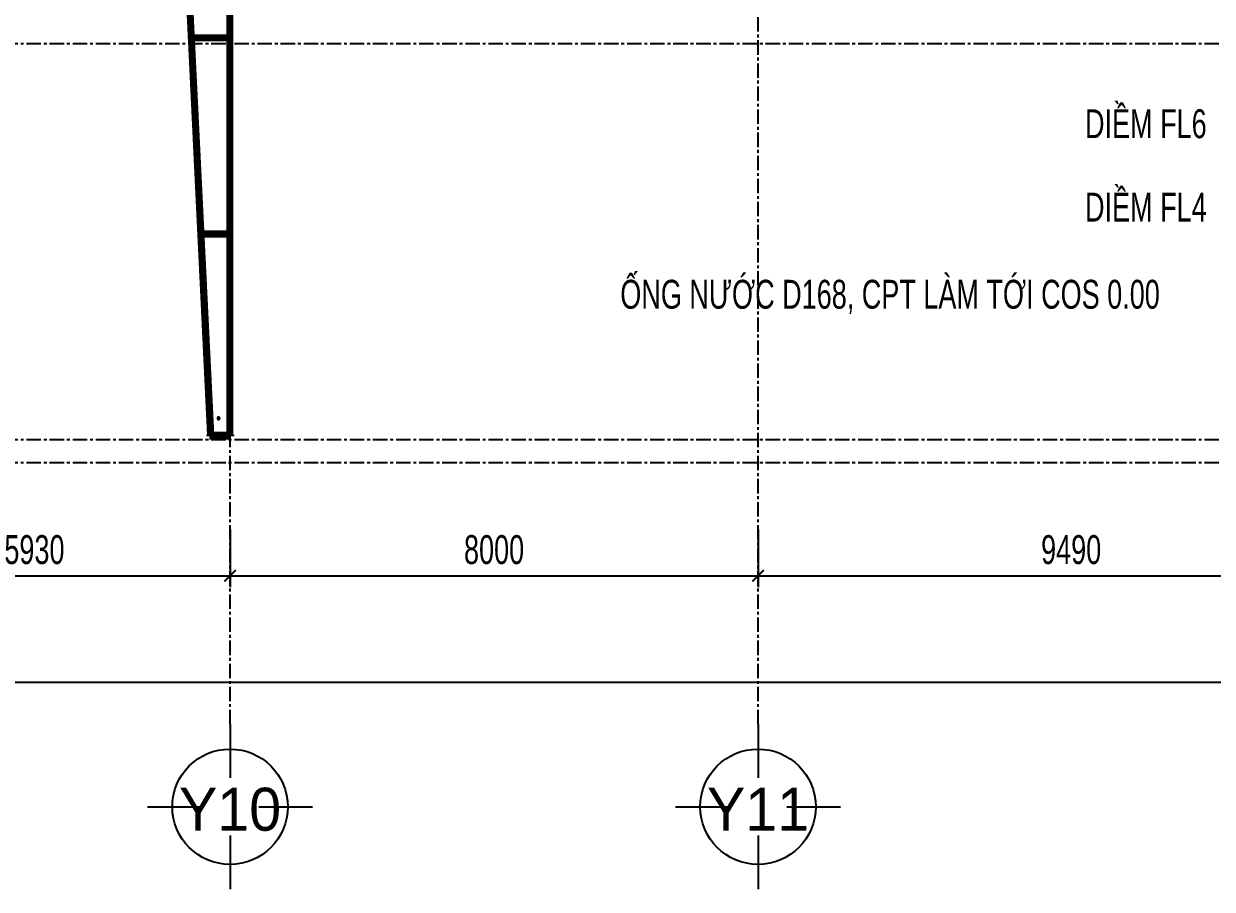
# Model space of a CAD drawing. Header units: inches. Extents: x 2 to 32666, y -5537 to 22.
# Drawn here: x 14097.6 to 14200.5, y -3938.7 to -3863.7 of the extents above; entities that cross this region are included whole.
import ezdxf
from ezdxf.enums import TextEntityAlignment as Align

# ---------------------------------------------------------------- set-up
doc = ezdxf.new("R2010")
doc.units = ezdxf.units.IN
doc.header["$MEASUREMENT"] = 0
doc.linetypes.add('CENTER', pattern=[2, 1.25, -0.25, 0.25, -0.25])
doc.layers.get('Defpoints').update_dxf_attribs({"lineweight": 9})
for name, color, linetype in [('1', 1, 'Continuous'), ('2', 2, 'Continuous'), ('3', 3, 'Continuous'), ('DIM', 8, 'Continuous'), ('Kyhieu', 7, 'Continuous'), ('Tim truc', 8, 'Continuous')]:
    doc.layers.add(name, color=color, linetype=linetype)
doc.styles.add('AVO', font='VAVOB.TTF')
doc.styles.add('ST1', font='vnshx.shx', dxfattribs={"width": 0.7})
doc.styles.add('ST1H', font='vnshxh.shx', dxfattribs={"width": 0.7})
doc.dimstyles.new('175', dxfattribs={"dimtxt": 2.5, "dimasz": 1, "dimexe": 1, "dimexo": 0, "dimgap": 1, "dimtad": 1, "dimdec": 0, "dimlfac": 175, "dimzin": 0, "dimdsep": 46, "dimtxsty": 'ST1', "dimblk1": 'ARCHTICK', "dimblk2": 'ARCHTICK', "dimsah": 1, "dimcen": 1, "dimdle": 1, "dimclrd": 8, "dimclre": 8, "dimclrt": 3, "dimadec": 0, "dimazin": 0, "dimtfac": 1, "dimtdec": 0, "dimtix": 1, "dimtmove": 1, "dimatfit": 3, "dimldrblk": 'DOTSMALL', "dimfxl": 0, "dimtfill": 1, "dimtolj": 1, "dimtzin": 0, "dimlwd": -1, "dimlwe": -1, "dimarcsym": 0})

# ---------------------------------------------------------------- blocks, each defined once
blk = doc.blocks.new('TRUCVP')
at = {"layer": 'Kyhieu', "color": 1, "linetype": 'Continuous'}
for points in [[(0, 17.5), (0, 50)], [(-50, 0), (-17.5, 0)], [(17.5, 0), (50, 0)], [(0, -50), (0, -17.5)]]:
    blk.add_lwpolyline(points, dxfattribs=at)
at = {"layer": 'Kyhieu', "color": 40, "linetype": 'Continuous'}
blk.add_circle((0, 0), 35, dxfattribs=at)
blk = doc.blocks.new('_ArchTick')
at = {"color": 0, "linetype": 'ByBlock', "const_width": 0.15}
blk.add_lwpolyline([(-0.5, -0.5), (0.5, 0.5)], dxfattribs=at)
blk = doc.blocks.new('*D6295')
at = {"layer": 'Defpoints', "color": 0, "transparency": 16777216}
for p in [(14081.55, -3904.74), (14115.43, -3907.51), (14115.43, -3911.51)]:
    blk.add_point(p, dxfattribs=at)
at = {"layer": 'DIM', "color": 8, "linetype": 'Continuous', "transparency": 16777216}
for p, q in [((14081.55, -3904.74), (14081.55, -3912.51)), ((14115.43, -3907.51), (14115.43, -3912.51)), ((14080.55, -3911.51), (14116.43, -3911.51))]:
    blk.add_line(p, q, dxfattribs=at)
at = {"layer": 'DIM', "color": 8, "transparency": 16777216, "rotation": 180}
blk.add_blockref('_ArchTick', (14081.55, -3911.51), dxfattribs=at)
at = {"layer": 'DIM', "color": 8, "transparency": 16777216}
blk.add_blockref('_ArchTick', (14115.43, -3911.51), dxfattribs=at)
at = {"layer": 'DIM', "color": 3, "transparency": 16777216, "insert": (14098.49, -3909.26), "char_height": 2.5, "attachment_point": 5, "style": 'ST1', "bg_fill": 3, "box_fill_scale": 1.25, "bg_fill_color": 256, "bg_fill_true_color": 13158600, "bg_fill_transparency": 0}
blk.add_mtext('\\A1;5930', dxfattribs=at)
blk = doc.blocks.new('_DotSmall')
at = {"color": 0, "linetype": 'ByBlock', "const_width": 0.5}
blk.add_lwpolyline([(-0.0625, 0, 1), (0.0625, 0, 1)], format="xyb", close=True, dxfattribs=at)
blk = doc.blocks.new('*D6296')
at = {"layer": 'Defpoints', "color": 0, "transparency": 16777216}
for p in [(14115.43, -3907.51), (14161.15, -3907.51), (14161.15, -3911.51)]:
    blk.add_point(p, dxfattribs=at)
at = {"layer": 'DIM', "color": 8, "linetype": 'Continuous', "transparency": 16777216}
for p, q in [((14115.43, -3907.51), (14115.43, -3912.51)), ((14161.15, -3907.51), (14161.15, -3912.51)), ((14114.43, -3911.51), (14162.15, -3911.51))]:
    blk.add_line(p, q, dxfattribs=at)
at = {"layer": 'DIM', "color": 8, "transparency": 16777216, "rotation": 180}
blk.add_blockref('_ArchTick', (14115.43, -3911.51), dxfattribs=at)
at = {"layer": 'DIM', "color": 8, "transparency": 16777216}
blk.add_blockref('_ArchTick', (14161.15, -3911.51), dxfattribs=at)
at = {"layer": 'DIM', "color": 3, "transparency": 16777216, "insert": (14138.29, -3909.26), "char_height": 2.5, "attachment_point": 5, "style": 'ST1', "bg_fill": 3, "box_fill_scale": 1.25, "bg_fill_color": 256, "bg_fill_true_color": 13158600, "bg_fill_transparency": 0}
blk.add_mtext('\\A1;8000', dxfattribs=at)
blk = doc.blocks.new('*D6297')
at = {"layer": 'Defpoints', "color": 0, "transparency": 16777216}
for p in [(14161.15, -3907.51), (14215.37, -3907.51), (14215.37, -3911.51)]:
    blk.add_point(p, dxfattribs=at)
at = {"layer": 'DIM', "color": 8, "linetype": 'Continuous', "transparency": 16777216}
for p, q in [((14161.15, -3907.51), (14161.15, -3912.51)), ((14215.37, -3907.51), (14215.37, -3912.51)), ((14160.15, -3911.51), (14216.37, -3911.51))]:
    blk.add_line(p, q, dxfattribs=at)
at = {"layer": 'DIM', "color": 8, "transparency": 16777216, "rotation": 180}
blk.add_blockref('_ArchTick', (14161.15, -3911.51), dxfattribs=at)
at = {"layer": 'DIM', "color": 8, "transparency": 16777216}
blk.add_blockref('_ArchTick', (14215.37, -3911.51), dxfattribs=at)
at = {"layer": 'DIM', "color": 3, "transparency": 16777216, "insert": (14188.26, -3909.26), "char_height": 2.5, "attachment_point": 5, "style": 'ST1', "bg_fill": 3, "box_fill_scale": 1.25, "bg_fill_color": 256, "bg_fill_true_color": 13158600, "bg_fill_transparency": 0}
blk.add_mtext('\\A1;9490', dxfattribs=at)
blk = doc.blocks.new('*D6435')
at = {"layer": '1', "color": 8, "linetype": 'Continuous', "transparency": 16777216}
for p, q in [((13739.09, -3905.21), (13739.09, -3921.74)), ((14215.37, -3905.21), (14215.37, -3921.74)), ((13738.09, -3920.74), (14216.37, -3920.74))]:
    blk.add_line(p, q, dxfattribs=at)
at = {"layer": 'Defpoints', "color": 0, "transparency": 16777216}
for p in [(13739.09, -3905.21), (14215.37, -3905.21), (14215.37, -3920.74)]:
    blk.add_point(p, dxfattribs=at)
at = {"layer": '1', "color": 8, "transparency": 16777216, "rotation": 180}
blk.add_blockref('_ArchTick', (13739.09, -3920.74), dxfattribs=at)
at = {"layer": '1', "color": 8, "transparency": 16777216}
blk.add_blockref('_ArchTick', (14215.37, -3920.74), dxfattribs=at)
at = {"layer": '1', "color": 3, "transparency": 16777216, "insert": (13977.23, -3918.49), "char_height": 2.5, "attachment_point": 5, "style": 'ST1', "bg_fill": 3, "box_fill_scale": 1.25, "bg_fill_color": 256, "bg_fill_true_color": 13158600, "bg_fill_transparency": 0}
blk.add_mtext('\\A1;83350', dxfattribs=at)

msp = doc.modelspace()

# ---------------------------------------------------------------- hatches: boundary and pattern name
at = {"layer": '2'}
for points in [[(14114.1458, -3899.4155), (14114.1458, -3899.3012), (14114.3172, -3899.3012), (14114.3172, -3899.4155)], [(14114.1458, -3899.4155), (14114.1458, -3899.3012), (14114.3172, -3899.3012), (14114.3172, -3899.4155)], [(14114.8315, -3899.4155), (14114.8315, -3899.3012), (14115.0029, -3899.3012), (14115.0029, -3899.4155)], [(14114.8315, -3899.4155), (14114.8315, -3899.3012), (14115.0029, -3899.3012), (14115.0029, -3899.4155)]]:
    msp.add_hatch(color=256, dxfattribs=at).paths.add_polyline_path(points, flags=17)

# ---------------------------------------------------------------- linework, layer by layer
at = {"layer": '2', "lineweight": 100}
for p, q in [((14111.3173, -3850.2751), (14113.7172, -3899.3012)), ((14111.3629, -3850.2729), (14113.7628, -3899.2989)), ((14115.3858, -3851.4158), (14115.3858, -3899.3012)), ((14115.4315, -3899.3012), (14115.4315, -3851.4158)), ((14112.0788, -3864.8977), (14112.0788, -3864.8834)), ((14112.0788, -3864.8834), (14115.3858, -3864.8834)), ((14112.0795, -3864.912), (14115.3858, -3864.912)), ((14115.3858, -3881.8812), (14112.9109, -3881.8812)), ((14112.9109, -3881.8812), (14112.9109, -3881.8955)), ((14112.9116, -3881.9098), (14115.3858, -3881.9098)), ((14113.6601, -3899.3012), (14113.6601, -3899.4155)), ((14113.6601, -3899.3012), (14115.4887, -3899.3012)), ((14113.6601, -3899.4155), (14115.4887, -3899.4155)), ((14113.7628, -3899.2989), (14113.7172, -3899.3012)), ((14113.7629, -3899.3012), (14113.7628, -3899.2989)), ((14115.4887, -3899.3012), (14115.4887, -3899.4155))]:
    msp.add_line(p, q, dxfattribs=at)
at = {"layer": '2', "lineweight": 0}
for p, q in [((14114.2715, -3897.8726), (14114.5915, -3897.8726)), ((14114.3515, -3897.7954), (14114.3576, -3897.7648)), ((14114.3515, -3897.9497), (14114.3515, -3897.7954)), ((14114.3576, -3897.9803), (14114.3515, -3897.9497)), ((14114.3576, -3897.7648), (14114.3749, -3897.7389)), ((14114.3749, -3898.0063), (14114.3576, -3897.9803)), ((14114.3749, -3897.7389), (14114.4009, -3897.7215)), ((14114.4009, -3898.0236), (14114.3749, -3898.0063)), ((14114.4009, -3897.7215), (14114.4315, -3897.7154)), ((14114.4315, -3898.0297), (14114.4009, -3898.0236)), ((14114.4315, -3897.7126), (14114.4315, -3898.0326)), ((14114.4315, -3897.7154), (14114.4315, -3897.7154)), ((14114.4315, -3897.7154), (14114.4621, -3897.7215)), ((14114.4621, -3898.0236), (14114.4315, -3898.0297)), ((14114.4315, -3898.0297), (14114.4315, -3898.0297)), ((14114.4621, -3897.7215), (14114.4881, -3897.7389)), ((14114.4881, -3898.0063), (14114.4621, -3898.0236)), ((14114.4881, -3897.7389), (14114.5054, -3897.7648)), ((14114.5054, -3897.9803), (14114.4881, -3898.0063)), ((14114.5054, -3897.7648), (14114.5115, -3897.7954)), ((14114.5115, -3897.9497), (14114.5054, -3897.9803)), ((14114.5115, -3897.7954), (14114.5115, -3897.9497)), ((14114.2315, -3899.5063), (14114.2315, -3899.1298)), ((14114.2315, -3899.5063), (14114.2315, -3899.1298)), ((14114.9172, -3899.5063), (14114.9172, -3899.1298)), ((14114.9172, -3899.5063), (14114.9172, -3899.1298)), ((14114.1458, -3899.4155), (14114.1458, -3899.3012)), ((14114.1458, -3899.4155), (14114.1458, -3899.3012)), ((14114.3172, -3899.4155), (14114.3172, -3899.3012)), ((14114.3172, -3899.4155), (14114.3172, -3899.3012)), ((14114.8315, -3899.4155), (14114.8315, -3899.3012)), ((14114.8315, -3899.4155), (14114.8315, -3899.3012)), ((14115.0029, -3899.4155), (14115.0029, -3899.3012)), ((14115.0029, -3899.4155), (14115.0029, -3899.3012))]:
    msp.add_line(p, q, dxfattribs=at)
at = {"layer": 'Tim truc', "linetype": 'CENTER'}
for p, q in [((14115.4315, -3924.3761), (14115.4315, -3793.9869)), ((14161.1458, -3924.3761), (14161.1458, -3793.9869)), ((13723.8029, -3865.4155), (14224.8224, -3865.4155)), ((13723.8029, -3899.7012), (14224.8224, -3899.7012)), ((13723.8029, -3901.7012), (14224.8224, -3901.7012))]:
    msp.add_line(p, q, dxfattribs=at)

# ---------------------------------------------------------------- block references
at = {"layer": 'Kyhieu', "ltscale": 10, "xscale": 0.1428571428571428, "yscale": 0.1428571428571428, "zscale": 0.1428571428571428, "rotation": 270}
for p in [(14115.4315, -3931.5189), (14161.1458, -3931.5189)]:
    msp.add_blockref('TRUCVP', p, dxfattribs=at)

# ---------------------------------------------------------------- texts
at = {"layer": '3', "style": 'ST1H', "width": 0.7}
for s, p in [('diÒm fl6', (14189.4593, -3873.6073)), ('diÒm fl4', (14189.4593, -3880.8293)), ('èng n\xadíc d168, cpt lµm tíi cos 0.00', (14149.2192, -3888.3775))]:
    msp.add_text(s, height=2.5, dxfattribs=at).set_placement(p)
at = {"layer": 'Kyhieu', "color": 3, "ltscale": 10, "style": 'AVO'}
for s, p in [('Y10', (14115.4315, -3931.7298)), ('Y11', (14161.1458, -3931.7298))]:
    msp.add_text(s, height=3.71429, dxfattribs=at).set_placement(p, align=Align.MIDDLE_CENTER)

# ---------------------------------------------------------------- next in the draw order: dimensions: what is measured, and where the dimension line sits
at = {"layer": 'DIM'}
dim = msp.add_linear_dim(base=(14115.4315, -3911.5053), p1=(14081.5458, -3904.7418), p2=(14115.4315, -3907.5117), dimstyle='175', dxfattribs=at)
dim.commit()
dim.dimension.update_dxf_attribs({"geometry": '*D6295', "text_midpoint": (14098.4887, -3909.2553)})

# ---------------------------------------------------------------- next in the draw order: dimensions: what is measured, and where the dimension line sits
dim = msp.add_linear_dim(base=(14161.1458, -3911.5053), p1=(14115.4315, -3907.5117), p2=(14161.1458, -3907.5117), dimstyle='175', dxfattribs=at)
dim.commit()
dim.dimension.update_dxf_attribs({"geometry": '*D6296', "text_midpoint": (14138.2887, -3909.2553)})

# ---------------------------------------------------------------- next in the draw order: dimensions: what is measured, and where the dimension line sits
dim = msp.add_linear_dim(base=(14215.3744, -3911.5053), p1=(14161.1458, -3907.5117), p2=(14215.3744, -3907.5117), dimstyle='175', dxfattribs=at)
dim.commit()
dim.dimension.update_dxf_attribs({"geometry": '*D6297', "text_midpoint": (14188.2601, -3909.2553)})

# ---------------------------------------------------------------- next in the draw order: dimensions: what is measured, and where the dimension line sits
at = {"layer": '1'}
dim = msp.add_linear_dim(base=(14215.3744, -3920.7376), p1=(13739.0887, -3905.212), p2=(14215.3744, -3905.212), dimstyle='175', dxfattribs=at)
dim.commit()
dim.dimension.update_dxf_attribs({"geometry": '*D6435', "text_midpoint": (13977.2315, -3918.4876)})

doc.saveas('drawing.dxf')
